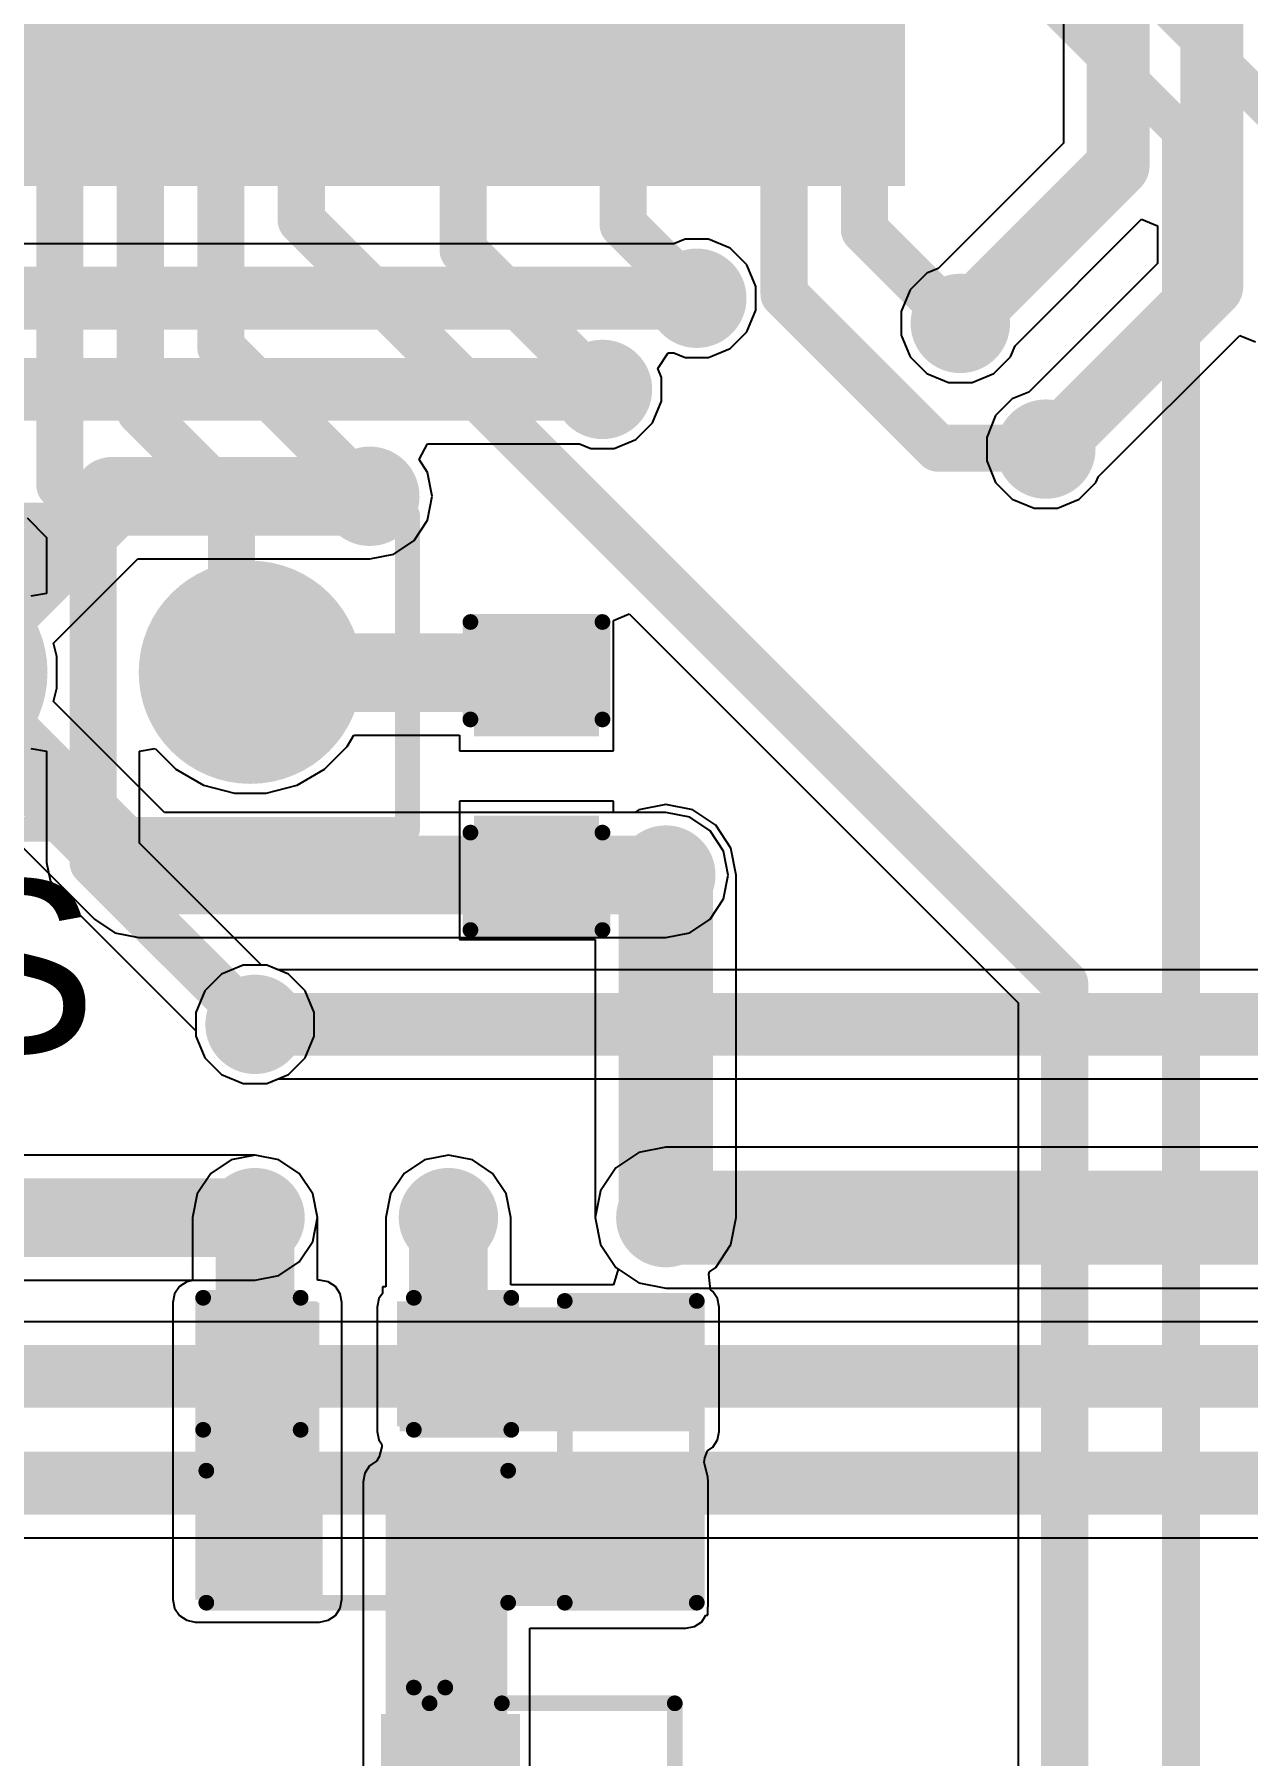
# Model space of a CAD drawing. Header units: millimetres. Extents: x -0.16 to 4.85, y -0.01 to 3.83.
# Drawn here: x 3.522 to 3.908, y 1.666 to 2.214 of the extents above; entities that cross this region are included whole.
import ezdxf

# ---------------------------------------------------------------- set-up
doc = ezdxf.new("R2010")
doc.units = ezdxf.units.MM
doc.header["$MEASUREMENT"] = 0
for name, color, linetype in [('BottomLayer', 5, 'Continuous'), ('BottomSolder', 6, 'Continuous'), ('MultiLayer', 9, 'Continuous'), ('PadHoleLayer', 156, 'Continuous'), ('TopLayer', 1, 'Continuous'), ('TopOverlay', 2, 'Continuous'), ('TopPaste', 8, 'Continuous'), ('TopSolder', 216, 'Continuous'), ('ViaHoleLayer', 16, 'Continuous')]:
    doc.layers.add(name, color=color, linetype=linetype)
doc.styles.add('Arial', font='', dxfattribs={"height": 0.2})
doc.styles.get('Arial').set_extended_font_data('Arial')

# ---------------------------------------------------------------- blocks, each defined once
blk = doc.blocks.new('SSOP_28_208____22')
at = {"layer": 'TopLayer'}
for points in [[(0.09744, 0.1752), (0.17028, 0.1752), (0.17028, 0.15748), (0.09744, 0.15748)], [(0.09744, 0.14961), (0.17028, 0.14961), (0.17028, 0.13189), (0.09744, 0.13189)], [(0.09744, 0.12402), (0.17028, 0.12402), (0.17028, 0.1063), (0.09744, 0.1063)], [(0.09744, 0.09843), (0.17028, 0.09843), (0.17028, 0.08071), (0.09744, 0.08071)], [(0.09744, 0.07283), (0.17028, 0.07283), (0.17028, 0.05512), (0.09744, 0.05512)], [(0.09744, 0.04724), (0.17028, 0.04724), (0.17028, 0.02953), (0.09744, 0.02953)], [(0.09744, 0.02165), (0.17028, 0.02165), (0.17028, 0.00394), (0.09744, 0.00394)], [(0.09744, -0.00394), (0.17028, -0.00394), (0.17028, -0.02165), (0.09744, -0.02165)], [(0.09744, -0.02953), (0.17028, -0.02953), (0.17028, -0.04724), (0.09744, -0.04724)], [(0.09744, -0.05512), (0.17028, -0.05512), (0.17028, -0.07283), (0.09744, -0.07283)], [(0.09744, -0.08071), (0.17028, -0.08071), (0.17028, -0.09843), (0.09744, -0.09843)]]:
    blk.add_hatch(color=1, dxfattribs=at).paths.add_polyline_path(points)
at = {"layer": 'TopPaste'}
for points in [[(0.09744, 0.1752), (0.17028, 0.1752), (0.17028, 0.15748), (0.09744, 0.15748)], [(0.09744, 0.14961), (0.17028, 0.14961), (0.17028, 0.13189), (0.09744, 0.13189)], [(0.09744, 0.12402), (0.17028, 0.12402), (0.17028, 0.1063), (0.09744, 0.1063)], [(0.09744, 0.09843), (0.17028, 0.09843), (0.17028, 0.08071), (0.09744, 0.08071)], [(0.09744, 0.07283), (0.17028, 0.07283), (0.17028, 0.05512), (0.09744, 0.05512)], [(0.09744, 0.04724), (0.17028, 0.04724), (0.17028, 0.02953), (0.09744, 0.02953)], [(0.09744, 0.02165), (0.17028, 0.02165), (0.17028, 0.00394), (0.09744, 0.00394)], [(0.09744, -0.00394), (0.17028, -0.00394), (0.17028, -0.02165), (0.09744, -0.02165)], [(0.09744, -0.02953), (0.17028, -0.02953), (0.17028, -0.04724), (0.09744, -0.04724)], [(0.09744, -0.05512), (0.17028, -0.05512), (0.17028, -0.07283), (0.09744, -0.07283)], [(0.09744, -0.08071), (0.17028, -0.08071), (0.17028, -0.09843), (0.09744, -0.09843)]]:
    blk.add_hatch(color=8, dxfattribs=at).paths.add_polyline_path(points)
at = {"layer": 'TopSolder'}
for points in [[(0.09344, 0.1792), (0.17428, 0.1792), (0.17428, 0.15348), (0.09344, 0.15348)], [(0.09344, 0.15361), (0.17428, 0.15361), (0.17428, 0.12789), (0.09344, 0.12789)], [(0.09344, 0.12802), (0.17428, 0.12802), (0.17428, 0.1023), (0.09344, 0.1023)], [(0.09344, 0.10243), (0.17428, 0.10243), (0.17428, 0.07671), (0.09344, 0.07671)], [(0.09344, 0.07683), (0.17428, 0.07683), (0.17428, 0.05112), (0.09344, 0.05112)], [(0.09344, 0.05124), (0.17428, 0.05124), (0.17428, 0.02553), (0.09344, 0.02553)], [(0.09344, 0.02565), (0.17428, 0.02565), (0.17428, -0.00006), (0.09344, -0.00006)], [(0.09344, 0.00006), (0.17428, 0.00006), (0.17428, -0.02565), (0.09344, -0.02565)], [(0.09344, -0.02553), (0.17428, -0.02553), (0.17428, -0.05124), (0.09344, -0.05124)], [(0.09344, -0.05112), (0.17428, -0.05112), (0.17428, -0.07683), (0.09344, -0.07683)], [(0.09344, -0.07671), (0.17428, -0.07671), (0.17428, -0.10243), (0.09344, -0.10243)]]:
    blk.add_hatch(color=216, dxfattribs=at).paths.add_polyline_path(points)
blk = doc.blocks.new('RES_0603_53')
at = {"layer": 'TopLayer'}
for points in [[(-0.015, 0.0175), (-0.015, -0.0175), (-0.045, -0.0175), (-0.045, 0.0175)], [(0.045, 0.0175), (0.045, -0.0175), (0.015, -0.0175), (0.015, 0.0175)]]:
    blk.add_hatch(color=1, dxfattribs=at).paths.add_polyline_path(points)
at = {"layer": 'TopPaste'}
for points in [[(-0.015, 0.0175), (-0.015, -0.0175), (-0.045, -0.0175), (-0.045, 0.0175)], [(0.045, 0.0175), (0.045, -0.0175), (0.015, -0.0175), (0.015, 0.0175)]]:
    blk.add_hatch(color=8, dxfattribs=at).paths.add_polyline_path(points)
at = {"layer": 'TopSolder'}
for points in [[(-0.011, 0.0215), (-0.011, -0.0215), (-0.049, -0.0215), (-0.049, 0.0215)], [(0.049, 0.0215), (0.049, -0.0215), (0.011, -0.0215), (0.011, 0.0215)]]:
    blk.add_hatch(color=216, dxfattribs=at).paths.add_polyline_path(points)
at = {"layer": 'TopOverlay', "const_width": 0.005}
for points in [[(-0.048, 0.021), (-0.048, -0.021)], [(-0.048, 0.021), (0.048, 0.021)], [(0.048, 0.021), (0.048, -0.021)], [(-0.048, -0.021), (0.048, -0.021)]]:
    blk.add_lwpolyline(points, dxfattribs=at)
at = {"layer": 'TopOverlay', "const_width": 0.0025}
for points in [[(-0.04925, 0.021, 1), (-0.04675, 0.021, 1)], [(-0.04925, 0.021, 1), (-0.04675, 0.021, 1)], [(0.04675, 0.021, 1), (0.04925, 0.021, 1)], [(0.04675, 0.021, 1), (0.04925, 0.021, 1)], [(-0.04925, -0.021, 1), (-0.04675, -0.021, 1)], [(-0.04925, -0.021, 1), (-0.04675, -0.021, 1)], [(0.04675, -0.021, 1), (0.04925, -0.021, 1)], [(0.04675, -0.021, 1), (0.04925, -0.021, 1)]]:
    blk.add_lwpolyline(points, format="xyb", close=True, dxfattribs=at)
blk = doc.blocks.new('RES_0603_54')
at = {"layer": 'TopLayer'}
for points in [[(-0.015, 0.0175), (-0.015, -0.0175), (-0.045, -0.0175), (-0.045, 0.0175)], [(0.045, 0.0175), (0.045, -0.0175), (0.015, -0.0175), (0.015, 0.0175)]]:
    blk.add_hatch(color=1, dxfattribs=at).paths.add_polyline_path(points)
at = {"layer": 'TopPaste'}
for points in [[(-0.015, 0.0175), (-0.015, -0.0175), (-0.045, -0.0175), (-0.045, 0.0175)], [(0.045, 0.0175), (0.045, -0.0175), (0.015, -0.0175), (0.015, 0.0175)]]:
    blk.add_hatch(color=8, dxfattribs=at).paths.add_polyline_path(points)
at = {"layer": 'TopSolder'}
for points in [[(-0.011, 0.0215), (-0.011, -0.0215), (-0.049, -0.0215), (-0.049, 0.0215)], [(0.049, 0.0215), (0.049, -0.0215), (0.011, -0.0215), (0.011, 0.0215)]]:
    blk.add_hatch(color=216, dxfattribs=at).paths.add_polyline_path(points)
at = {"layer": 'TopOverlay', "const_width": 0.005}
for points in [[(-0.048, 0.021), (-0.048, -0.021)], [(0.048, 0.021), (-0.048, 0.021)], [(0.048, 0.021), (0.048, -0.021)], [(0.048, -0.021), (-0.048, -0.021)]]:
    blk.add_lwpolyline(points, dxfattribs=at)
at = {"layer": 'TopOverlay', "const_width": 0.0025}
for points in [[(-0.04925, 0.021, 1), (-0.04675, 0.021, 1)], [(-0.04925, 0.021, 1), (-0.04675, 0.021, 1)], [(0.04675, 0.021, 1), (0.04925, 0.021, 1)], [(0.04675, 0.021, 1), (0.04925, 0.021, 1)], [(-0.04925, -0.021, 1), (-0.04675, -0.021, 1)], [(-0.04925, -0.021, 1), (-0.04675, -0.021, 1)], [(0.04675, -0.021, 1), (0.04925, -0.021, 1)], [(0.04675, -0.021, 1), (0.04925, -0.021, 1)]]:
    blk.add_lwpolyline(points, format="xyb", close=True, dxfattribs=at)
blk = doc.blocks.new('SOT_23_73')
at = {"layer": 'TopLayer'}
for points in [[(-0.01614, 0.05748), (0.01614, 0.05748), (0.01614, 0.02126), (-0.01614, 0.02126)], [(-0.05354, -0.02126), (-0.02126, -0.02126), (-0.02126, -0.05748), (-0.05354, -0.05748)], [(0.02126, -0.02126), (0.05354, -0.02126), (0.05354, -0.05748), (0.02126, -0.05748)]]:
    blk.add_hatch(color=1, dxfattribs=at).paths.add_polyline_path(points)
at = {"layer": 'TopPaste'}
for points in [[(-0.01614, 0.05748), (0.01614, 0.05748), (0.01614, 0.02126), (-0.01614, 0.02126)], [(-0.05354, -0.02126), (-0.02126, -0.02126), (-0.02126, -0.05748), (-0.05354, -0.05748)], [(0.02126, -0.02126), (0.05354, -0.02126), (0.05354, -0.05748), (0.02126, -0.05748)]]:
    blk.add_hatch(color=8, dxfattribs=at).paths.add_polyline_path(points)
at = {"layer": 'TopSolder'}
for points in [[(-0.02014, 0.06148), (0.02014, 0.06148), (0.02014, 0.01726), (-0.02014, 0.01726)], [(-0.05754, -0.01726), (-0.01726, -0.01726), (-0.01726, -0.06148), (-0.05754, -0.06148)], [(0.01726, -0.01726), (0.05754, -0.01726), (0.05754, -0.06148), (0.01726, -0.06148)]]:
    blk.add_hatch(color=216, dxfattribs=at).paths.add_polyline_path(points)
at = {"layer": 'TopOverlay', "const_width": 0.005}
for points in [[(-0.022, 0.032), (-0.061, 0.032)], [(-0.061, -0.023), (-0.061, 0.032)], [(0.061, 0.032), (0.022, 0.032)], [(0.061, -0.023), (0.061, 0.032)], [(0.013, -0.031), (-0.013, -0.031)], [(-0.066, -0.051), (-0.066, -0.041)], [(-0.061, -0.046), (-0.066, -0.041)], [(-0.066, -0.051), (-0.061, -0.046)]]:
    blk.add_lwpolyline(points, dxfattribs=at)
at = {"layer": 'TopOverlay', "const_width": 0.0025}
for points in [[(-0.06225, 0.032, 1), (-0.05975, 0.032, 1)], [(-0.06225, 0.032, 1), (-0.05975, 0.032, 1)], [(-0.02325, 0.032, 1), (-0.02075, 0.032, 1)], [(0.02075, 0.032, 1), (0.02325, 0.032, 1)], [(0.05975, 0.032, 1), (0.06225, 0.032, 1)], [(0.05975, 0.032, 1), (0.06225, 0.032, 1)], [(-0.06225, -0.023, 1), (-0.05975, -0.023, 1)], [(0.05975, -0.023, 1), (0.06225, -0.023, 1)], [(-0.01425, -0.031, 1), (-0.01175, -0.031, 1)], [(0.01175, -0.031, 1), (0.01425, -0.031, 1)], [(-0.06725, -0.041, 1), (-0.06475, -0.041, 1)], [(-0.06725, -0.041, 1), (-0.06475, -0.041, 1)], [(-0.06225, -0.046, 1), (-0.05975, -0.046, 1)], [(-0.06225, -0.046, 1), (-0.05975, -0.046, 1)], [(-0.06725, -0.051, 1), (-0.06475, -0.051, 1)], [(-0.06725, -0.051, 1), (-0.06475, -0.051, 1)]]:
    blk.add_lwpolyline(points, format="xyb", close=True, dxfattribs=at)
blk = doc.blocks.new('HDR_1X5_FEMALE_89')
at = {"layer": 'BottomLayer'}
h = blk.add_hatch(color=5, dxfattribs=at)
edge = h.paths.add_edge_path()
edge.add_arc((0.3, 0), 0.0315, 0, 360)
h = blk.add_hatch(color=5, dxfattribs=at)
edge = h.paths.add_edge_path()
edge.add_arc((0.4, 0), 0.0315, 0, 360)
at = {"layer": 'BottomSolder'}
h = blk.add_hatch(color=6, dxfattribs=at)
edge = h.paths.add_edge_path()
edge.add_arc((0.3, 0), 0.0355, 0, 360)
h = blk.add_hatch(color=6, dxfattribs=at)
edge = h.paths.add_edge_path()
edge.add_arc((0.4, 0), 0.0355, 0, 360)
at = {"layer": 'MultiLayer'}
h = blk.add_hatch(color=9, dxfattribs=at)
edge = h.paths.add_edge_path()
edge.add_arc((0.3, 0), 0.0315, 0, 360)
h = blk.add_hatch(color=9, dxfattribs=at)
edge = h.paths.add_edge_path()
edge.add_arc((0.4, 0), 0.0315, 0, 360)
at = {"layer": 'PadHoleLayer'}
h = blk.add_hatch(color=156, dxfattribs=at)
edge = h.paths.add_edge_path()
edge.add_arc((0.4, 0), 0.0187, 0, 360)
at = {"layer": 'TopLayer'}
h = blk.add_hatch(color=1, dxfattribs=at)
edge = h.paths.add_edge_path()
edge.add_arc((0.3, 0), 0.0315, 0, 360)
h = blk.add_hatch(color=1, dxfattribs=at)
edge = h.paths.add_edge_path()
edge.add_arc((0.4, 0), 0.0315, 0, 360)
at = {"layer": 'TopSolder'}
h = blk.add_hatch(color=216, dxfattribs=at)
edge = h.paths.add_edge_path()
edge.add_arc((0.3, 0), 0.0355, 0, 360)
h = blk.add_hatch(color=216, dxfattribs=at)
edge = h.paths.add_edge_path()
edge.add_arc((0.4, 0), 0.0355, 0, 360)
at = {"layer": 'TopOverlay', "const_width": 0.00787}
for points in [[(-0.05, 0.05), (0.45, 0.05)], [(0.45, -0.05), (0.45, 0.05)], [(-0.05, -0.05), (0.45, -0.05)]]:
    blk.add_lwpolyline(points, dxfattribs=at)
at = {"layer": 'TopOverlay', "const_width": 0.00394}
for points in [[(0.44803, 0.05, 1), (0.45197, 0.05, 1)], [(0.44803, 0.05, 1), (0.45197, 0.05, 1)], [(0.44803, -0.05, 1), (0.45197, -0.05, 1)], [(0.44803, -0.05, 1), (0.45197, -0.05, 1)]]:
    blk.add_lwpolyline(points, format="xyb", close=True, dxfattribs=at)
blk = doc.blocks.new('CAP_0603_114')
at = {"layer": 'TopLayer'}
for points in [[(-0.015, 0.0175), (-0.015, -0.0175), (-0.045, -0.0175), (-0.045, 0.0175)], [(0.045, 0.0175), (0.045, -0.0175), (0.015, -0.0175), (0.015, 0.0175)]]:
    blk.add_hatch(color=1, dxfattribs=at).paths.add_polyline_path(points)
at = {"layer": 'TopPaste'}
for points in [[(-0.015, 0.0175), (-0.015, -0.0175), (-0.045, -0.0175), (-0.045, 0.0175)], [(0.045, 0.0175), (0.045, -0.0175), (0.015, -0.0175), (0.015, 0.0175)]]:
    blk.add_hatch(color=8, dxfattribs=at).paths.add_polyline_path(points)
at = {"layer": 'TopSolder'}
for points in [[(-0.01264, 0.01986), (-0.01264, -0.01986), (-0.04736, -0.01986), (-0.04736, 0.01986)], [(0.04736, 0.01986), (0.04736, -0.01986), (0.01264, -0.01986), (0.01264, 0.01986)]]:
    blk.add_hatch(color=216, dxfattribs=at).paths.add_polyline_path(points)
at = {"layer": 'TopOverlay', "const_width": 0.005}
for points in [[(-0.018, 0.021), (-0.049, 0.021)], [(-0.049, -0.021), (-0.049, 0.021)], [(0.049, 0.021), (0.018, 0.021)], [(0.049, -0.021), (0.049, 0.021)], [(-0.018, -0.021), (-0.049, -0.021)], [(0.049, -0.021), (0.018, -0.021)]]:
    blk.add_lwpolyline(points, dxfattribs=at)
at = {"layer": 'TopOverlay', "const_width": 0.0025}
for points in [[(-0.05025, 0.021, 1), (-0.04775, 0.021, 1)], [(-0.05025, 0.021, 1), (-0.04775, 0.021, 1)], [(-0.01925, 0.021, 1), (-0.01675, 0.021, 1)], [(0.01675, 0.021, 1), (0.01925, 0.021, 1)], [(0.04775, 0.021, 1), (0.05025, 0.021, 1)], [(0.04775, 0.021, 1), (0.05025, 0.021, 1)], [(-0.05025, -0.021, 1), (-0.04775, -0.021, 1)], [(-0.05025, -0.021, 1), (-0.04775, -0.021, 1)], [(-0.01925, -0.021, 1), (-0.01675, -0.021, 1)], [(0.01675, -0.021, 1), (0.01925, -0.021, 1)], [(0.04775, -0.021, 1), (0.05025, -0.021, 1)], [(0.04775, -0.021, 1), (0.05025, -0.021, 1)]]:
    blk.add_lwpolyline(points, format="xyb", close=True, dxfattribs=at)
blk = doc.blocks.new('CAP_0603_126')
at = {"layer": 'TopLayer'}
for points in [[(-0.015, 0.0175), (-0.015, -0.0175), (-0.045, -0.0175), (-0.045, 0.0175)], [(0.045, 0.0175), (0.045, -0.0175), (0.015, -0.0175), (0.015, 0.0175)]]:
    blk.add_hatch(color=1, dxfattribs=at).paths.add_polyline_path(points)
at = {"layer": 'TopPaste'}
for points in [[(-0.015, 0.0175), (-0.015, -0.0175), (-0.045, -0.0175), (-0.045, 0.0175)], [(0.045, 0.0175), (0.045, -0.0175), (0.015, -0.0175), (0.015, 0.0175)]]:
    blk.add_hatch(color=8, dxfattribs=at).paths.add_polyline_path(points)
at = {"layer": 'TopSolder'}
for points in [[(-0.01264, 0.01986), (-0.01264, -0.01986), (-0.04736, -0.01986), (-0.04736, 0.01986)], [(0.04736, 0.01986), (0.04736, -0.01986), (0.01264, -0.01986), (0.01264, 0.01986)]]:
    blk.add_hatch(color=216, dxfattribs=at).paths.add_polyline_path(points)
at = {"layer": 'TopOverlay', "const_width": 0.005}
for points in [[(-0.049, -0.021), (-0.049, 0.021)], [(-0.049, 0.021), (-0.018, 0.021)], [(0.018, 0.021), (0.049, 0.021)], [(0.049, -0.021), (0.049, 0.021)], [(-0.049, -0.021), (-0.018, -0.021)], [(0.018, -0.021), (0.049, -0.021)]]:
    blk.add_lwpolyline(points, dxfattribs=at)
at = {"layer": 'TopOverlay', "const_width": 0.0025}
for points in [[(-0.05025, 0.021, 1), (-0.04775, 0.021, 1)], [(-0.05025, 0.021, 1), (-0.04775, 0.021, 1)], [(-0.01925, 0.021, 1), (-0.01675, 0.021, 1)], [(0.01675, 0.021, 1), (0.01925, 0.021, 1)], [(0.04775, 0.021, 1), (0.05025, 0.021, 1)], [(0.04775, 0.021, 1), (0.05025, 0.021, 1)], [(-0.05025, -0.021, 1), (-0.04775, -0.021, 1)], [(-0.05025, -0.021, 1), (-0.04775, -0.021, 1)], [(-0.01925, -0.021, 1), (-0.01675, -0.021, 1)], [(0.01675, -0.021, 1), (0.01925, -0.021, 1)], [(0.04775, -0.021, 1), (0.05025, -0.021, 1)], [(0.04775, -0.021, 1), (0.05025, -0.021, 1)]]:
    blk.add_lwpolyline(points, format="xyb", close=True, dxfattribs=at)

msp = doc.modelspace()

# ---------------------------------------------------------------- hatches: boundary and pattern name
at = {"layer": 'BottomLayer'}
h = msp.add_hatch(color=5, dxfattribs=at)
edge = h.paths.add_edge_path()
edge.add_arc((3.733, 2.13), 0.01181, 0, 360)
h = msp.add_hatch(color=5, dxfattribs=at)
edge = h.paths.add_edge_path()
edge.add_arc((3.81681, 2.122), 0.01181, 0, 360)
h = msp.add_hatch(color=5, dxfattribs=at)
edge = h.paths.add_edge_path()
edge.add_arc((3.703, 2.101), 0.01181, 0, 360)
h = msp.add_hatch(color=5, dxfattribs=at)
edge = h.paths.add_edge_path()
edge.add_arc((3.844, 2.082), 0.01181, 0, 360)
h = msp.add_hatch(color=5, dxfattribs=at)
edge = h.paths.add_edge_path()
edge.add_arc((3.629, 2.067), 0.01181, 0, 360)
h = msp.add_hatch(color=5, dxfattribs=at)
edge = h.paths.add_edge_path()
edge.add_arc((3.72314, 1.94649), 0.01181, 0, 360)
h = msp.add_hatch(color=5, dxfattribs=at)
edge = h.paths.add_edge_path()
edge.add_arc((3.5925, 1.899), 0.01181, 0, 360)
h = msp.add_hatch(color=5, dxfattribs=at)
edge = h.paths.add_edge_path()
edge.add_arc((3.5925, 1.8375), 0.01181, 0, 360)
h = msp.add_hatch(color=5, dxfattribs=at)
edge = h.paths.add_edge_path()
edge.add_arc((3.654, 1.8375), 0.01181, 0, 360)
h = msp.add_hatch(color=5, dxfattribs=at)
edge = h.paths.add_edge_path()
edge.add_arc((3.72314, 1.8375), 0.01181, 0, 360)
at = {"layer": 'BottomSolder'}
h = msp.add_hatch(color=6, dxfattribs=at)
edge = h.paths.add_edge_path()
edge.add_arc((3.733, 2.13), 0.01581, 0, 360)
h = msp.add_hatch(color=6, dxfattribs=at)
edge = h.paths.add_edge_path()
edge.add_arc((3.81681, 2.122), 0.01581, 0, 360)
h = msp.add_hatch(color=6, dxfattribs=at)
edge = h.paths.add_edge_path()
edge.add_arc((3.703, 2.101), 0.01581, 0, 360)
h = msp.add_hatch(color=6, dxfattribs=at)
edge = h.paths.add_edge_path()
edge.add_arc((3.844, 2.082), 0.01581, 0, 360)
h = msp.add_hatch(color=6, dxfattribs=at)
edge = h.paths.add_edge_path()
edge.add_arc((3.629, 2.067), 0.01581, 0, 360)
h = msp.add_hatch(color=6, dxfattribs=at)
edge = h.paths.add_edge_path()
edge.add_arc((3.72314, 1.94649), 0.01581, 0, 360)
h = msp.add_hatch(color=6, dxfattribs=at)
edge = h.paths.add_edge_path()
edge.add_arc((3.5925, 1.899), 0.01581, 0, 360)
h = msp.add_hatch(color=6, dxfattribs=at)
edge = h.paths.add_edge_path()
edge.add_arc((3.5925, 1.8375), 0.01581, 0, 360)
h = msp.add_hatch(color=6, dxfattribs=at)
edge = h.paths.add_edge_path()
edge.add_arc((3.654, 1.8375), 0.01581, 0, 360)
h = msp.add_hatch(color=6, dxfattribs=at)
edge = h.paths.add_edge_path()
edge.add_arc((3.72314, 1.8375), 0.01581, 0, 360)
at = {"layer": 'TopLayer'}
h = msp.add_hatch(color=1, dxfattribs=at)
edge = h.paths.add_edge_path()
edge.add_arc((3.733, 2.13), 0.01181, 0, 360)
h = msp.add_hatch(color=1, dxfattribs=at)
edge = h.paths.add_edge_path()
edge.add_arc((3.81681, 2.122), 0.01181, 0, 360)
h = msp.add_hatch(color=1, dxfattribs=at)
edge = h.paths.add_edge_path()
edge.add_arc((3.703, 2.101), 0.01181, 0, 360)
h = msp.add_hatch(color=1, dxfattribs=at)
edge = h.paths.add_edge_path()
edge.add_arc((3.844, 2.082), 0.01181, 0, 360)
h = msp.add_hatch(color=1, dxfattribs=at)
edge = h.paths.add_edge_path()
edge.add_arc((3.629, 2.067), 0.01181, 0, 360)
h = msp.add_hatch(color=1, dxfattribs=at)
edge = h.paths.add_edge_path()
edge.add_arc((3.72314, 1.94649), 0.01181, 0, 360)
h = msp.add_hatch(color=1, dxfattribs=at)
edge = h.paths.add_edge_path()
edge.add_arc((3.5925, 1.899), 0.01181, 0, 360)
h = msp.add_hatch(color=1, dxfattribs=at)
edge = h.paths.add_edge_path()
edge.add_arc((3.5925, 1.8375), 0.01181, 0, 360)
h = msp.add_hatch(color=1, dxfattribs=at)
edge = h.paths.add_edge_path()
edge.add_arc((3.654, 1.8375), 0.01181, 0, 360)
h = msp.add_hatch(color=1, dxfattribs=at)
edge = h.paths.add_edge_path()
edge.add_arc((3.72314, 1.8375), 0.01181, 0, 360)
for points in [[(3.613, 1.716), (3.613, 1.8105), (3.5735, 1.8105), (3.5735, 1.716)], [(3.733, 1.809), (3.6385, 1.809), (3.6385, 1.7695), (3.733, 1.7695)], [(3.634, 1.64326), (3.67274, 1.64326), (3.67274, 1.7535), (3.634, 1.7535)], [(3.64, 1.714), (3.7295, 1.714), (3.7295, 1.7535), (3.64, 1.7535)]]:
    msp.add_hatch(color=1, dxfattribs=at).paths.add_polyline_path(points)
at = {"layer": 'TopSolder'}
h = msp.add_hatch(color=216, dxfattribs=at)
edge = h.paths.add_edge_path()
edge.add_arc((3.733, 2.13), 0.01581, 0, 360)
h = msp.add_hatch(color=216, dxfattribs=at)
edge = h.paths.add_edge_path()
edge.add_arc((3.81681, 2.122), 0.01581, 0, 360)
h = msp.add_hatch(color=216, dxfattribs=at)
edge = h.paths.add_edge_path()
edge.add_arc((3.703, 2.101), 0.01581, 0, 360)
h = msp.add_hatch(color=216, dxfattribs=at)
edge = h.paths.add_edge_path()
edge.add_arc((3.844, 2.082), 0.01581, 0, 360)
h = msp.add_hatch(color=216, dxfattribs=at)
edge = h.paths.add_edge_path()
edge.add_arc((3.629, 2.067), 0.01581, 0, 360)
h = msp.add_hatch(color=216, dxfattribs=at)
edge = h.paths.add_edge_path()
edge.add_arc((3.72314, 1.94649), 0.01581, 0, 360)
h = msp.add_hatch(color=216, dxfattribs=at)
edge = h.paths.add_edge_path()
edge.add_arc((3.5925, 1.899), 0.01581, 0, 360)
h = msp.add_hatch(color=216, dxfattribs=at)
edge = h.paths.add_edge_path()
edge.add_arc((3.5925, 1.8375), 0.01581, 0, 360)
h = msp.add_hatch(color=216, dxfattribs=at)
edge = h.paths.add_edge_path()
edge.add_arc((3.654, 1.8375), 0.01581, 0, 360)
h = msp.add_hatch(color=216, dxfattribs=at)
edge = h.paths.add_edge_path()
edge.add_arc((3.72314, 1.8375), 0.01581, 0, 360)
at = {"layer": 'ViaHoleLayer'}
h = msp.add_hatch(color=16, dxfattribs=at)
edge = h.paths.add_edge_path()
edge.add_arc((3.733, 2.13), 0.00591, 0, 360)
h = msp.add_hatch(color=16, dxfattribs=at)
edge = h.paths.add_edge_path()
edge.add_arc((3.81681, 2.122), 0.00591, 0, 360)
h = msp.add_hatch(color=16, dxfattribs=at)
edge = h.paths.add_edge_path()
edge.add_arc((3.703, 2.101), 0.00591, 0, 360)
h = msp.add_hatch(color=16, dxfattribs=at)
edge = h.paths.add_edge_path()
edge.add_arc((3.844, 2.082), 0.00591, 0, 360)
h = msp.add_hatch(color=16, dxfattribs=at)
edge = h.paths.add_edge_path()
edge.add_arc((3.629, 2.067), 0.00591, 0, 360)
h = msp.add_hatch(color=16, dxfattribs=at)
edge = h.paths.add_edge_path()
edge.add_arc((3.72314, 1.94649), 0.00591, 0, 360)
h = msp.add_hatch(color=16, dxfattribs=at)
edge = h.paths.add_edge_path()
edge.add_arc((3.5925, 1.899), 0.00591, 0, 360)
h = msp.add_hatch(color=16, dxfattribs=at)
edge = h.paths.add_edge_path()
edge.add_arc((3.5925, 1.8375), 0.00591, 0, 360)
h = msp.add_hatch(color=16, dxfattribs=at)
edge = h.paths.add_edge_path()
edge.add_arc((3.654, 1.8375), 0.00591, 0, 360)
h = msp.add_hatch(color=16, dxfattribs=at)
edge = h.paths.add_edge_path()
edge.add_arc((3.72314, 1.8375), 0.00591, 0, 360)

# ---------------------------------------------------------------- linework, layer by layer
at = {"layer": 'BottomLayer'}
for p, q in [((3.84967, 2.35949), (3.84967, 2.17937)), ((3.84967, 2.17937), (3.80972, 2.13943)), ((3.83424, 2.11491), (3.87448, 2.15515)), ((3.87448, 2.15515), (3.87948, 2.15308)), ((3.87948, 2.15308), (3.87948, 2.14101)), ((3.72569, 2.14733), (2.89818, 2.14733)), ((3.72926, 2.14881), (3.72569, 2.14733)), ((3.73674, 2.14881), (3.72926, 2.14881)), ((3.74366, 2.14595), (3.73674, 2.14881)), ((3.74895, 2.14066), (3.74366, 2.14595)), ((3.87948, 2.14101), (3.83859, 2.10012)), ((3.75181, 2.13374), (3.74895, 2.14066)), ((3.80616, 2.13795), (3.80086, 2.13266)), ((3.80972, 2.13943), (3.80616, 2.13795)), ((3.75181, 2.12626), (3.75181, 2.13374)), ((3.80086, 2.13266), (3.798, 2.12574)), ((3.74895, 2.11934), (3.75181, 2.12626)), ((3.798, 2.12574), (3.798, 2.11826)), ((3.74366, 2.11405), (3.74895, 2.11934)), ((3.73674, 2.11119), (3.74366, 2.11405)), ((3.798, 2.11826), (3.80086, 2.11134)), ((3.83276, 2.11134), (3.83424, 2.11491)), ((3.86073, 2.07324), (3.90567, 2.11817)), ((3.90567, 2.11817), (3.91067, 2.1161)), ((3.7206, 2.10767), (3.72394, 2.11267)), ((3.72394, 2.11267), (3.72569, 2.11267)), ((3.72569, 2.11267), (3.72926, 2.11119)), ((3.72926, 2.11119), (3.73674, 2.11119)), ((3.80086, 2.11134), (3.80616, 2.10605)), ((3.82747, 2.10605), (3.83276, 2.11134)), ((3.72181, 2.10474), (3.7206, 2.10767)), ((3.72181, 2.09726), (3.72181, 2.10474)), ((3.80616, 2.10605), (3.81307, 2.10319)), ((3.81307, 2.10319), (3.82055, 2.10319)), ((3.82055, 2.10319), (3.82747, 2.10605)), ((3.71895, 2.09034), (3.72181, 2.09726)), ((3.83334, 2.09795), (3.82805, 2.09266)), ((3.83859, 2.10012), (3.83334, 2.09795)), ((3.82805, 2.09266), (3.82519, 2.08574)), ((3.71366, 2.08505), (3.71895, 2.09034)), ((3.64466, 2.07867), (3.64733, 2.08367)), ((3.64733, 2.08367), (3.69569, 2.08367)), ((3.69569, 2.08367), (3.69926, 2.08219)), ((3.69926, 2.08219), (3.70674, 2.08219)), ((3.70674, 2.08219), (3.71366, 2.08505)), ((3.82519, 2.08574), (3.82519, 2.07826)), ((3.64737, 2.07461), (3.64466, 2.07867)), ((3.82519, 2.07826), (3.82805, 2.07134)), ((3.64888, 2.067), (3.64737, 2.07461)), ((3.82805, 2.07134), (3.83334, 2.06605)), ((3.85466, 2.06605), (3.85995, 2.07134)), ((3.85995, 2.07134), (3.86073, 2.07324)), ((3.64737, 2.05939), (3.64888, 2.067)), ((3.83334, 2.06605), (3.84026, 2.06319)), ((3.84774, 2.06319), (3.85466, 2.06605)), ((3.64306, 2.05294), (3.64737, 2.05939)), ((3.84026, 2.06319), (3.84774, 2.06319)), ((3.629, 2.04712), (3.63661, 2.04863)), ((3.63661, 2.04863), (3.64306, 2.05294)), ((3.52837, 2.02026), (3.55524, 2.04712)), ((3.55524, 2.04712), (3.629, 2.04712)), ((3.5295, 2.01607), (3.52837, 2.02026)), ((3.5295, 2.00593), (3.5295, 2.01607)), ((3.52837, 2.00174), (3.5295, 2.00593)), ((3.56375, 1.96637), (3.52837, 2.00174)), ((3.50026, 1.97363), (3.54145, 1.93243)), ((3.72314, 1.96637), (3.56375, 1.96637)), ((3.73075, 1.96486), (3.72314, 1.96637)), ((3.7372, 1.96055), (3.73075, 1.96486)), ((3.74151, 1.9541), (3.7372, 1.96055)), ((3.74302, 1.94649), (3.74151, 1.9541)), ((3.74151, 1.93888), (3.74302, 1.94649)), ((3.7372, 1.93243), (3.74151, 1.93888)), ((3.54145, 1.93243), (3.5479, 1.92812)), ((3.5479, 1.92812), (3.55551, 1.9266)), ((3.72314, 1.9266), (3.73075, 1.92812)), ((3.73075, 1.92812), (3.7372, 1.93243)), ((3.55551, 1.9266), (3.72314, 1.9266)), ((3.58876, 1.91781), (3.58184, 1.91495)), ((3.59624, 1.91781), (3.58876, 1.91781)), ((3.59981, 1.91633), (3.59624, 1.91781)), ((3.58184, 1.91495), (3.57655, 1.90966)), ((3.95669, 1.91633), (3.59981, 1.91633)), ((3.57655, 1.90966), (3.57369, 1.90274)), ((3.57369, 1.90274), (3.57369, 1.89526)), ((3.57369, 1.89526), (3.57655, 1.88834)), ((3.57655, 1.88834), (3.58184, 1.88305)), ((3.58184, 1.88305), (3.58876, 1.88019)), ((3.58876, 1.88019), (3.59624, 1.88019)), ((3.59624, 1.88019), (3.59981, 1.88167)), ((3.59981, 1.88167), (3.95669, 1.88167)), ((3.5925, 1.85738), (3.23174, 1.85738)), ((3.60011, 1.85587), (3.5925, 1.85738)), ((3.71456, 1.85822), (3.70728, 1.85336)), ((3.72314, 1.85993), (3.71456, 1.85822)), ((4.002, 1.85993), (3.72314, 1.85993)), ((3.60656, 1.85156), (3.60011, 1.85587)), ((3.61087, 1.84511), (3.60656, 1.85156)), ((3.70728, 1.85336), (3.70242, 1.84608)), ((3.70242, 1.84608), (3.70071, 1.8375)), ((3.61238, 1.8375), (3.61087, 1.84511)), ((3.61087, 1.82989), (3.61238, 1.8375)), ((3.70071, 1.8375), (3.70242, 1.82892)), ((3.60656, 1.82344), (3.61087, 1.82989)), ((3.70242, 1.82892), (3.70728, 1.82164)), ((3.60011, 1.81913), (3.60656, 1.82344)), ((3.5925, 1.81762), (3.60011, 1.81913)), ((3.70728, 1.82164), (3.71456, 1.81678)), ((3.2235, 1.81762), (3.5925, 1.81762)), ((3.71456, 1.81678), (3.72314, 1.81507)), ((3.72314, 1.81507), (4.002, 1.81507)), ((4.06, 1.80433), (3.35031, 1.80433)), ((3.30031, 1.73567), (4.01882, 1.73567))]:
    msp.add_line(p, q, dxfattribs=at)
for points, const_width in [([(3.89681, 2.13383), (3.89681, 2.70819)], 0.02), ([(3.867, 2.17219), (3.867, 2.526)], 0.02), ([(3.81681, 2.122), (3.867, 2.17219)], 0.02), ([(3.84498, 2.082), (3.89681, 2.13383)], 0.02), ([(2.891, 2.13), (3.733, 2.13)], 0.02), ([(2.54655, 2.101), (3.703, 2.101)], 0.02), ([(3.844, 2.082), (3.84498, 2.082)], 0.02), ([(3.491, 2.011), (3.547, 2.067)], 0.025), ([(3.547, 2.067), (3.629, 2.067)], 0.025), ([(3.491, 2.011), (3.55551, 1.94649)], 0.025), ([(3.55551, 1.94649), (3.72314, 1.94649)], 0.025), ([(3.5925, 1.899), (3.964, 1.899)], 0.02), ([(3.72314, 1.8375), (4.002, 1.8375)], 0.03), ([(3.2235, 1.8375), (3.5925, 1.8375)], 0.025), ([(3.343, 1.787), (4.06, 1.787)], 0.02), ([(3.293, 1.753), (4.026, 1.753)], 0.02)]:
    msp.add_lwpolyline(points, dxfattribs=dict(at, const_width=const_width))
for points, const_width in [([(3.862, 2.17219, 1), (3.872, 2.17219, 1)], 0.01), ([(3.862, 2.17219, 1), (3.872, 2.17219, 1)], 0.01), ([(3.89181, 2.13383, 1), (3.90181, 2.13383, 1)], 0.01), ([(3.89181, 2.13383, 1), (3.90181, 2.13383, 1)], 0.01), ([(3.728, 2.13, 1), (3.738, 2.13, 1)], 0.01), ([(3.81181, 2.122, 1), (3.82181, 2.122, 1)], 0.01), ([(3.698, 2.101, 1), (3.708, 2.101, 1)], 0.01), ([(3.839, 2.082, 1), (3.849, 2.082, 1)], 0.01), ([(3.83998, 2.082, 1), (3.84998, 2.082, 1)], 0.01), ([(3.83998, 2.082, 1), (3.84998, 2.082, 1)], 0.01), ([(3.54075, 2.067, 1), (3.55325, 2.067, 1)], 0.0125), ([(3.54075, 2.067, 1), (3.55325, 2.067, 1)], 0.0125), ([(3.62275, 2.067, 1), (3.63525, 2.067, 1)], 0.0125), ([(3.54926, 1.94649, 1), (3.56176, 1.94649, 1)], 0.0125), ([(3.54926, 1.94649, 1), (3.56176, 1.94649, 1)], 0.0125), ([(3.71689, 1.94649, 1), (3.72939, 1.94649, 1)], 0.0125), ([(3.5875, 1.899, 1), (3.5975, 1.899, 1)], 0.01), ([(3.71564, 1.8375, 1), (3.73064, 1.8375, 1)], 0.015), ([(3.58625, 1.8375, 1), (3.59875, 1.8375, 1)], 0.0125)]:
    msp.add_lwpolyline(points, format="xyb", close=True, dxfattribs=dict(at, const_width=const_width))
at = {"layer": 'TopLayer'}
for p, q in [((3.51998, 2.06011), (3.52622, 2.05388)), ((3.52622, 2.05388), (3.52622, 2.03606)), ((3.52622, 2.03606), (3.52122, 2.03523)), ((3.7065, 2.02752), (3.7115, 2.02959)), ((3.7065, 2.02595), (3.7065, 2.02752)), ((3.7115, 2.02959), (3.83522, 1.90588)), ((3.7065, 1.986), (3.7065, 2.02595)), ((3.6218, 1.98736), (3.62391, 1.99101)), ((3.62391, 1.99101), (3.6575, 1.99101)), ((3.6575, 1.99101), (3.6575, 1.986)), ((3.52122, 1.98677), (3.52622, 1.98594)), ((3.52622, 1.98594), (3.52622, 1.9505)), ((3.55578, 1.98594), (3.56078, 1.98677)), ((3.55578, 1.95662), (3.55578, 1.98594)), ((3.56078, 1.98677), (3.56736, 1.9802)), ((3.61464, 1.9802), (3.6218, 1.98736)), ((3.6575, 1.986), (3.7065, 1.986)), ((3.56736, 1.9802), (3.57614, 1.97513)), ((3.60586, 1.97513), (3.61464, 1.9802)), ((3.57614, 1.97513), (3.58593, 1.9725)), ((3.58593, 1.9725), (3.59607, 1.9725)), ((3.59607, 1.9725), (3.60586, 1.97513)), ((3.7065, 1.97), (3.6575, 1.97)), ((3.6575, 1.97), (3.6575, 1.926)), ((3.7065, 1.96637), (3.7065, 1.97)), ((3.7133, 1.96637), (3.7065, 1.96637)), ((3.71456, 1.96721), (3.7133, 1.96637)), ((3.72314, 1.96892), (3.71456, 1.96721)), ((3.73172, 1.96721), (3.72314, 1.96892)), ((3.739, 1.96235), (3.73172, 1.96721)), ((3.74386, 1.95507), (3.739, 1.96235)), ((3.5946, 1.91781), (3.55578, 1.95662)), ((3.74557, 1.94649), (3.74386, 1.95507)), ((3.52622, 1.9505), (3.52734, 1.94484)), ((3.52734, 1.94484), (3.53055, 1.94005)), ((3.74557, 1.8375), (3.74557, 1.94649)), ((3.53055, 1.94005), (3.57369, 1.8969)), ((3.6575, 1.926), (3.70071, 1.926)), ((3.70071, 1.926), (3.70071, 1.8375)), ((3.59624, 1.91781), (3.5946, 1.91781)), ((3.60316, 1.91495), (3.59624, 1.91781)), ((3.60845, 1.90966), (3.60316, 1.91495)), ((3.61131, 1.90274), (3.60845, 1.90966)), ((3.83522, 1.90588), (3.83522, 1.71953)), ((3.61131, 1.89526), (3.61131, 1.90274)), ((3.57369, 1.8969), (3.57369, 1.89526)), ((3.57369, 1.89526), (3.57655, 1.88834)), ((3.60845, 1.88834), (3.61131, 1.89526)), ((3.57655, 1.88834), (3.58184, 1.88305)), ((3.60316, 1.88305), (3.60845, 1.88834)), ((3.58184, 1.88305), (3.58876, 1.88019)), ((3.58876, 1.88019), (3.59624, 1.88019)), ((3.59624, 1.88019), (3.60316, 1.88305)), ((3.5925, 1.85738), (3.58489, 1.85587)), ((3.60011, 1.85587), (3.5925, 1.85738)), ((3.654, 1.85738), (3.64639, 1.85587)), ((3.66161, 1.85587), (3.654, 1.85738)), ((3.57844, 1.85156), (3.57413, 1.84511)), ((3.58489, 1.85587), (3.57844, 1.85156)), ((3.60656, 1.85156), (3.60011, 1.85587)), ((3.61087, 1.84511), (3.60656, 1.85156)), ((3.63994, 1.85156), (3.63563, 1.84511)), ((3.64639, 1.85587), (3.63994, 1.85156)), ((3.66806, 1.85156), (3.66161, 1.85587)), ((3.67237, 1.84511), (3.66806, 1.85156)), ((3.57413, 1.84511), (3.57262, 1.8375)), ((3.61238, 1.8375), (3.61087, 1.84511)), ((3.63563, 1.84511), (3.63412, 1.8375)), ((3.67388, 1.8375), (3.67237, 1.84511)), ((3.57262, 1.8375), (3.57262, 1.81746)), ((3.61238, 1.81764), (3.61238, 1.8375)), ((3.63412, 1.8375), (3.63412, 1.8155)), ((3.67388, 1.81614), (3.67388, 1.8375)), ((3.70071, 1.8375), (3.70242, 1.82892)), ((3.74386, 1.82892), (3.74557, 1.8375)), ((3.70242, 1.82892), (3.70728, 1.82164)), ((3.739, 1.82164), (3.74386, 1.82892)), ((3.70803, 1.82114), (3.70651, 1.81614)), ((3.70728, 1.82164), (3.70803, 1.82114)), ((3.73678, 1.81949), (3.737, 1.8203)), ((3.73734, 1.81452), (3.73678, 1.81949)), ((3.737, 1.8203), (3.739, 1.82164)), ((3.56691, 1.81323), (3.56636, 1.8105)), ((3.56845, 1.81555), (3.56691, 1.81323)), ((3.57077, 1.81709), (3.56845, 1.81555)), ((3.57262, 1.81746), (3.57077, 1.81709)), ((3.613, 1.81764), (3.61238, 1.81764)), ((3.61573, 1.81709), (3.613, 1.81764)), ((3.61805, 1.81555), (3.61573, 1.81709)), ((3.61959, 1.81323), (3.61805, 1.81555)), ((3.62014, 1.8105), (3.61959, 1.81323)), ((3.633, 1.81337), (3.63191, 1.81173)), ((3.63412, 1.8155), (3.633, 1.8155)), ((3.633, 1.8155), (3.633, 1.81337)), ((3.70651, 1.81614), (3.67388, 1.81614)), ((3.73805, 1.81405), (3.73734, 1.81452)), ((3.73959, 1.81173), (3.73805, 1.81405)), ((3.56636, 1.8105), (3.56636, 1.716)), ((3.62014, 1.716), (3.62014, 1.8105)), ((3.63191, 1.81173), (3.63136, 1.809)), ((3.63136, 1.809), (3.63136, 1.7695)), ((3.74014, 1.809), (3.73959, 1.81173)), ((3.74014, 1.7695), (3.74014, 1.809)), ((3.63136, 1.7695), (3.63191, 1.76677)), ((3.73959, 1.76677), (3.74014, 1.7695)), ((3.63191, 1.76677), (3.63276, 1.76549)), ((3.63284, 1.76462), (3.63193, 1.76141)), ((3.63276, 1.76549), (3.63283, 1.76488)), ((3.63283, 1.76488), (3.63284, 1.76462)), ((3.73552, 1.76109), (3.73638, 1.76334)), ((3.73638, 1.76334), (3.73805, 1.76445)), ((3.73805, 1.76445), (3.73959, 1.76677)), ((3.62895, 1.75855), (3.62741, 1.75623)), ((3.63127, 1.76009), (3.62895, 1.75855)), ((3.63193, 1.76141), (3.63127, 1.76009)), ((3.73534, 1.75959), (3.73552, 1.76109)), ((3.7365, 1.755), (3.73534, 1.75959)), ((3.62741, 1.75623), (3.62686, 1.7535)), ((3.62686, 1.7535), (3.62686, 1.64326)), ((3.73664, 1.7535), (3.7365, 1.755)), ((3.7365, 1.755), (3.7365, 1.755)), ((3.73664, 1.714), (3.73664, 1.7535)), ((3.83522, 1.71953), (3.83522, 1.64714)), ((3.56636, 1.716), (3.56691, 1.71327)), ((3.61959, 1.71327), (3.62014, 1.716)), ((3.7365, 1.71331), (3.73664, 1.714)), ((3.56691, 1.71327), (3.56845, 1.71095)), ((3.56845, 1.71095), (3.57077, 1.70941)), ((3.57077, 1.70941), (3.5735, 1.70886)), ((3.5735, 1.70886), (3.613, 1.70886)), ((3.613, 1.70886), (3.61573, 1.70941)), ((3.61573, 1.70941), (3.61805, 1.71095)), ((3.61805, 1.71095), (3.61959, 1.71327)), ((3.73223, 1.70741), (3.73455, 1.70895)), ((3.73455, 1.70895), (3.73591, 1.711)), ((3.73591, 1.711), (3.7365, 1.711)), ((3.7365, 1.711), (3.7365, 1.71331)), ((3.67988, 1.64326), (3.67988, 1.70686)), ((3.67988, 1.70686), (3.7295, 1.70686)), ((3.7295, 1.70686), (3.73223, 1.70741))]:
    msp.add_line(p, q, dxfattribs=at)
for points, const_width in [([(3.743, 2.362), (3.918, 2.187)], 0.012), ([(3.733, 2.337), (3.887, 2.183)], 0.012), ([(3.73516, 2.20614), (3.73516, 2.28584)], 0.012), ([(3.68398, 2.20614), (3.68398, 2.27702)], 0.012), ([(3.6328, 2.20614), (3.6328, 2.2582)], 0.012), ([(3.53043, 2.07057), (3.53043, 2.20614)], 0.015), ([(3.55602, 2.09398), (3.55602, 2.20614)], 0.015), ([(3.58161, 2.11439), (3.58161, 2.20614)], 0.015), ([(3.6072, 2.1548), (3.6072, 2.20614)], 0.015), ([(3.65869, 2.14531), (3.65869, 2.20583)], 0.015), ([(3.70957, 2.15343), (3.70957, 2.20614)], 0.015), ([(3.76075, 2.13125), (3.76075, 2.20614)], 0.015), ([(3.78634, 2.15172), (3.78634, 2.20614)], 0.015), ([(3.65839, 2.20614), (3.65869, 2.20583)], 0.012), ([(3.887, 1.469), (3.887, 2.183)], 0.012), ([(3.6072, 2.1548), (3.85, 1.912)], 0.015), ([(3.70957, 2.15343), (3.733, 2.13)], 0.015), ([(3.78634, 2.15172), (3.81606, 2.122)], 0.015), ([(3.65869, 2.14531), (3.703, 2.101)], 0.015), ([(3.76075, 2.13125), (3.80969, 2.08231)], 0.015), ([(3.81606, 2.122), (3.81681, 2.122)], 0.015), ([(3.58161, 2.11439), (3.629, 2.067)], 0.015), ([(3.55602, 2.09398), (3.585, 2.065)], 0.015), ([(3.80969, 2.08231), (3.84369, 2.08231)], 0.015), ([(3.84369, 2.08231), (3.844, 2.082)], 0.015), ([(3.53043, 2.07057), (3.541, 2.06)], 0.015), ([(3.585, 2.017), (3.585, 2.065)], 0.015), ([(3.541, 1.9505), (3.541, 2.06)], 0.015), ([(3.585, 2.017), (3.591, 2.011)], 0.015), ([(3.591, 2.011), (3.59111, 2.01089)], 0.025), ([(3.59111, 2.01089), (3.66428, 2.01089)], 0.025), ([(3.66428, 2.01089), (3.66468, 2.0105)], 0.025), ([(3.66468, 2.0105), (3.6795, 2.0105)], 0.025), ([(3.6795, 2.0105), (3.682, 2.008)], 0.025), ([(3.72314, 1.8375), (3.72314, 1.94649)], 0.03), ([(3.541, 1.9505), (3.5925, 1.899)], 0.015), ([(3.68382, 1.94649), (3.72314, 1.94649)], 0.025), ([(3.85, 1.71953), (3.85, 1.912)], 0.015), ([(3.5925, 1.7935), (3.5925, 1.8375)], 0.025), ([(3.654, 1.792), (3.654, 1.8375)], 0.025), ([(3.5925, 1.7935), (3.595, 1.791)], 0.025), ([(3.85, 1.623), (3.85, 1.71953)], 0.015)]:
    msp.add_lwpolyline(points, dxfattribs=dict(at, const_width=const_width))
for points, const_width in [([(3.52668, 2.20614, 1), (3.53418, 2.20614, 1)], 0.0075), ([(3.55227, 2.20614, 1), (3.55977, 2.20614, 1)], 0.0075), ([(3.57786, 2.20614, 1), (3.58536, 2.20614, 1)], 0.0075), ([(3.60345, 2.20614, 1), (3.61095, 2.20614, 1)], 0.0075), ([(3.65494, 2.20583, 1), (3.66244, 2.20583, 1)], 0.0075), ([(3.70582, 2.20614, 1), (3.71332, 2.20614, 1)], 0.0075), ([(3.757, 2.20614, 1), (3.7645, 2.20614, 1)], 0.0075), ([(3.78259, 2.20614, 1), (3.79009, 2.20614, 1)], 0.0075), ([(3.6298, 2.20614, 1), (3.6358, 2.20614, 1)], 0.006), ([(3.65539, 2.20614, 1), (3.66139, 2.20614, 1)], 0.006), ([(3.65569, 2.20583, 1), (3.66169, 2.20583, 1)], 0.006), ([(3.68098, 2.20614, 1), (3.68698, 2.20614, 1)], 0.006), ([(3.73216, 2.20614, 1), (3.73816, 2.20614, 1)], 0.006), ([(3.884, 2.183, 1), (3.89, 2.183, 1)], 0.006), ([(3.884, 2.183, 1), (3.89, 2.183, 1)], 0.006), ([(3.60345, 2.1548, 1), (3.61095, 2.1548, 1)], 0.0075), ([(3.60345, 2.1548, 1), (3.61095, 2.1548, 1)], 0.0075), ([(3.70582, 2.15343, 1), (3.71332, 2.15343, 1)], 0.0075), ([(3.70582, 2.15343, 1), (3.71332, 2.15343, 1)], 0.0075), ([(3.78259, 2.15172, 1), (3.79009, 2.15172, 1)], 0.0075), ([(3.78259, 2.15172, 1), (3.79009, 2.15172, 1)], 0.0075), ([(3.65494, 2.14531, 1), (3.66244, 2.14531, 1)], 0.0075), ([(3.65494, 2.14531, 1), (3.66244, 2.14531, 1)], 0.0075), ([(3.72925, 2.13, 1), (3.73675, 2.13, 1)], 0.0075), ([(3.757, 2.13125, 1), (3.7645, 2.13125, 1)], 0.0075), ([(3.757, 2.13125, 1), (3.7645, 2.13125, 1)], 0.0075), ([(3.81231, 2.122, 1), (3.81981, 2.122, 1)], 0.0075), ([(3.81231, 2.122, 1), (3.81981, 2.122, 1)], 0.0075), ([(3.81306, 2.122, 1), (3.82056, 2.122, 1)], 0.0075), ([(3.57786, 2.11439, 1), (3.58536, 2.11439, 1)], 0.0075), ([(3.57786, 2.11439, 1), (3.58536, 2.11439, 1)], 0.0075), ([(3.69925, 2.101, 1), (3.70675, 2.101, 1)], 0.0075), ([(3.55227, 2.09398, 1), (3.55977, 2.09398, 1)], 0.0075), ([(3.55227, 2.09398, 1), (3.55977, 2.09398, 1)], 0.0075), ([(3.80594, 2.08231, 1), (3.81344, 2.08231, 1)], 0.0075), ([(3.80594, 2.08231, 1), (3.81344, 2.08231, 1)], 0.0075), ([(3.83994, 2.08231, 1), (3.84744, 2.08231, 1)], 0.0075), ([(3.83994, 2.08231, 1), (3.84744, 2.08231, 1)], 0.0075), ([(3.84025, 2.082, 1), (3.84775, 2.082, 1)], 0.0075), ([(3.52668, 2.07057, 1), (3.53418, 2.07057, 1)], 0.0075), ([(3.52668, 2.07057, 1), (3.53418, 2.07057, 1)], 0.0075), ([(3.58125, 2.065, 1), (3.58875, 2.065, 1)], 0.0075), ([(3.58125, 2.065, 1), (3.58875, 2.065, 1)], 0.0075), ([(3.62525, 2.067, 1), (3.63275, 2.067, 1)], 0.0075), ([(3.53725, 2.06, 1), (3.54475, 2.06, 1)], 0.0075), ([(3.53725, 2.06, 1), (3.54475, 2.06, 1)], 0.0075), ([(3.58125, 2.017, 1), (3.58875, 2.017, 1)], 0.0075), ([(3.58125, 2.017, 1), (3.58875, 2.017, 1)], 0.0075), ([(3.58475, 2.011, 1), (3.59725, 2.011, 1)], 0.0125), ([(3.58486, 2.01089, 1), (3.59736, 2.01089, 1)], 0.0125), ([(3.58486, 2.01089, 1), (3.59736, 2.01089, 1)], 0.0125), ([(3.65803, 2.01089, 1), (3.67053, 2.01089, 1)], 0.0125), ([(3.65803, 2.01089, 1), (3.67053, 2.01089, 1)], 0.0125), ([(3.65843, 2.0105, 1), (3.67093, 2.0105, 1)], 0.0125), ([(3.65843, 2.0105, 1), (3.67093, 2.0105, 1)], 0.0125), ([(3.67325, 2.0105, 1), (3.68575, 2.0105, 1)], 0.0125), ([(3.67325, 2.0105, 1), (3.68575, 2.0105, 1)], 0.0125), ([(3.58725, 2.011, 1), (3.59475, 2.011, 1)], 0.0075), ([(3.67575, 2.008, 1), (3.68825, 2.008, 1)], 0.0125), ([(3.71564, 1.94649, 1), (3.73064, 1.94649, 1)], 0.015), ([(3.53725, 1.9505, 1), (3.54475, 1.9505, 1)], 0.0075), ([(3.53725, 1.9505, 1), (3.54475, 1.9505, 1)], 0.0075), ([(3.67757, 1.94649, 1), (3.69007, 1.94649, 1)], 0.0125), ([(3.71689, 1.94649, 1), (3.72939, 1.94649, 1)], 0.0125), ([(3.84625, 1.912, 1), (3.85375, 1.912, 1)], 0.0075), ([(3.84625, 1.912, 1), (3.85375, 1.912, 1)], 0.0075), ([(3.58875, 1.899, 1), (3.59625, 1.899, 1)], 0.0075), ([(3.71564, 1.8375, 1), (3.73064, 1.8375, 1)], 0.015), ([(3.58625, 1.8375, 1), (3.59875, 1.8375, 1)], 0.0125), ([(3.64775, 1.8375, 1), (3.66025, 1.8375, 1)], 0.0125), ([(3.58625, 1.7935, 1), (3.59875, 1.7935, 1)], 0.0125), ([(3.58625, 1.7935, 1), (3.59875, 1.7935, 1)], 0.0125), ([(3.58875, 1.791, 1), (3.60125, 1.791, 1)], 0.0125), ([(3.64775, 1.792, 1), (3.66025, 1.792, 1)], 0.0125), ([(3.84625, 1.71953, 1), (3.85375, 1.71953, 1)], 0.0075), ([(3.84625, 1.71953, 1), (3.85375, 1.71953, 1)], 0.0075)]:
    msp.add_lwpolyline(points, format="xyb", close=True, dxfattribs=dict(at, const_width=const_width))

# ---------------------------------------------------------------- block references
for name, p, rotation in [('SSOP_28_208____22', (3.62, 2.34), 270), ('CAP_0603_114', (3.682, 1.978), 270), ('RES_0603_53', (3.712, 1.763), 90), ('RES_0603_54', (3.625, 1.736), 180), ('SOT_23_73', (3.694, 1.622), 270)]:
    msp.add_blockref(name, p, dxfattribs=dict(rotation=rotation))
for name, p in [('HDR_1X5_FEMALE_89', (3.191, 2.011)), ('CAP_0603_126', (3.625, 1.791))]:
    msp.add_blockref(name, p)

# ---------------------------------------------------------------- texts
at = {"layer": 'TopOverlay', "style": 'Arial'}
msp.add_text('VIS', height=0.055, rotation=360, dxfattribs=at).set_placement((3.41827, 1.89))

doc.saveas('drawing.dxf')
